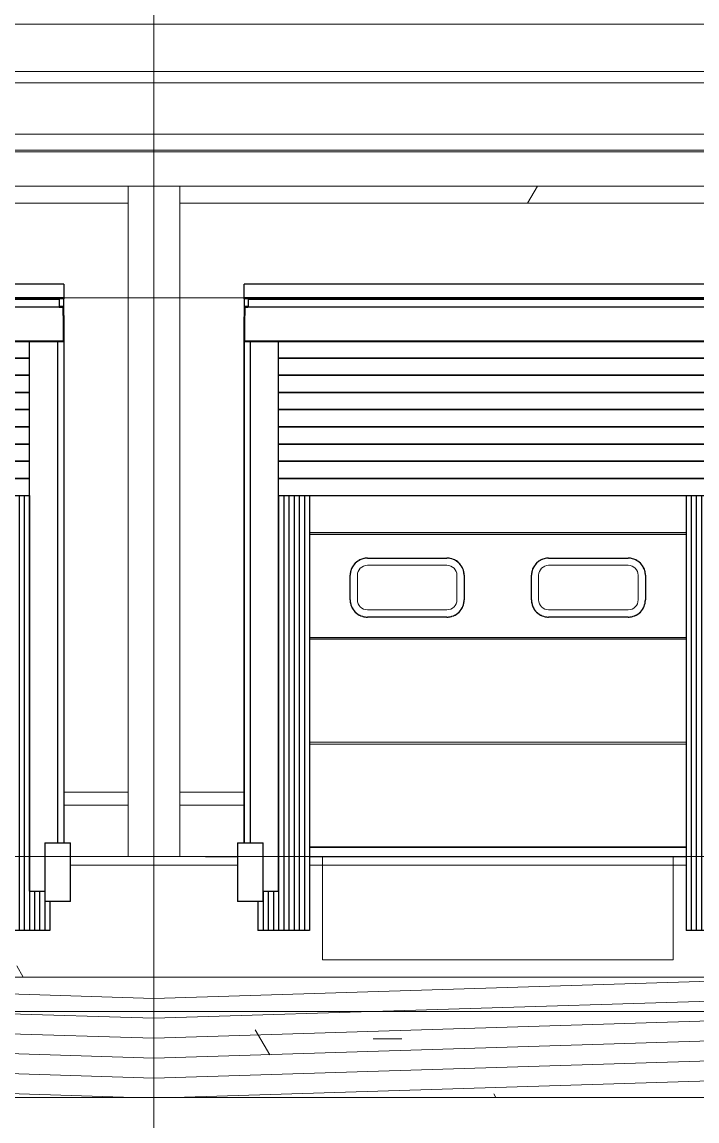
# Model space of a CAD drawing. Extents: x 692141 to 693595, y 1492301 to 1494225.
# Drawn here: x 692411.49 to 692415.42, y 1492374.68 to 1492381.07 of the extents above; entities that cross this region are included whole.
import ezdxf

# ---------------------------------------------------------------- set-up
doc = ezdxf.new("R2010")
doc.units = 0
doc.header["$MEASUREMENT"] = 0
for name, pattern in [('Centre', [7937.5, 1587.5, -1190.625, 3968.75, -1190.625]), ('Grid Line', [5556.25, 3175, -793.75, 793.75, -793.75]), ('Čárka', [3175, 1587.5, -1587.5])]:
    doc.linetypes.add(name, pattern=pattern)
for name, color, linetype, lineweight in [('A-COLS', 52, 'Continuous', 5), ('A-DETL-GENF', 92, 'Continuous', 5), ('A-FLOR', 192, 'Continuous', 5), ('A-FLOR-LEVL', 8, 'Grid Line', 5), ('A-GENM', 13, 'Continuous', 5), ('A-WALL-PATT', 111, 'Continuous', 5), ('S-BEAM', 12, 'Continuous', 5), ('S-GRID', 1, 'Continuous', 5)]:
    doc.layers.add(name, color=color, linetype=linetype, lineweight=lineweight)
doc.layers.add('A-DOOR', color=2, linetype='Continuous')
pattern_1 = [(0, (212730.054, 1200), (4064, 1016), [167.64, -2880.36, 167.64, -2880.36, -16256]), (0, (212730.054, 1200), (4064, 1016), [-6096, 167.64, -5928.36, 167.64, -2880.36, -7112]), (0, (212730.054, 1200), (4064, 1016), [-15240, 167.64, -1864.36, 167.64, -4912.36]), (120, (214254.054, 1708), (-2911.881810244989, 3011.527240979959), [167.64, -2880.36, 167.64, -2880.36, -16256]), (120, (214254.054, 1708), (-2911.881810244989, 3011.527240979959), [-6095.999999999999, 167.64, -5928.359999999999, 167.64, -2880.36, -7111.999999999999]), (120, (214254.054, 1708), (-2911.881810244989, 3011.527240979959), [-15240, 167.64, -1864.36, 167.64, -4912.359999999999]), (240, (214762.054, 3740), (-1152.118189755009, -4027.527240979959), [167.64, -2880.36, 167.64, -2880.36, -16256]), (240, (214762.054, 3740), (-1152.118189755009, -4027.527240979959), [-6096, 167.64, -5928.36, 167.64, -2880.36, -7112]), (240, (214762.054, 3740), (-1152.118189755009, -4027.527240979959), [-15240, 167.64, -1864.36, 167.64, -4912.36])]

# ---------------------------------------------------------------- blocks, each defined once
blk = doc.blocks.new('HAVI-DC_R19_AR_120_STRUCTURE_rvt-2-500_ELEVATION 4')
at = {"layer": 'S-BEAM'}
h = blk.add_hatch(dxfattribs=at)
h.set_pattern_fill('FP_109', color=256, style=0, pattern_type=2)
h.set_pattern_definition(pattern_1)
h.paths.add_polyline_path([(154349.6363114674, 5200.000000000931), (154349.6363114674, 5300.068639883461), (146649.6363114721, 5300.068639883461), (146649.6363114721, 5200.000000000931), (153999.8996158637, 5200.000000000931)], flags=0)
h = blk.add_hatch(dxfattribs=at)
h.set_pattern_fill('FP_109', color=256, style=0, pattern_type=2)
h.set_pattern_definition(pattern_1)
h.paths.add_polyline_path([(154649.6363114674, 5200.000000000931), (162349.6363114674, 5200.000000000931), (162349.6363114674, 5300.068639883461), (154649.6363114674, 5300.068639883461)], flags=0)
h = blk.add_hatch(dxfattribs=at)
h.set_pattern_fill('FP_109', color=256, style=0, pattern_type=2)
h.set_pattern_definition(pattern_1)
h.paths.add_polyline_path([(147103.7863138038, 0), (154499.6363114689, 0), (154499.6363114689, 500.0000000013763), (146499.7863138071, 500.0000000013763), (146499.7863138071, 0), (146695.786313806, 0)], flags=0)
h.paths.add_polyline_path([(147720.1761030937, 700.0000000014002), (154499.6363114689, 700.0000000014002), (154499.6363114689, 1400.00000000138), (154014.7863138006, 1400.00000000138), (154014.7863138006, 1139.999999997003), (153894.7863138005, 1139.999999997003), (153894.7863138005, 969.9999999969727), (153594.7863138006, 969.9999999969727), (153594.7863138006, 1400.00000000138), (153519.7546187882, 1400.00000000138), (153519.7546187882, 799.9999999999914), (151479.7546187882, 799.9999999999914), (151479.7546187882, 1400.00000000138), (151404.7863138005, 1400.00000000138), (151404.7863138005, 969.9999999969727), (151104.7863138006, 969.9999999969727), (151104.7863138006, 1139.999999997003), (150984.7863138006, 1139.999999997003), (150984.7863138006, 1400.00000000138), (150014.7863138006, 1400.00000000138), (150014.7863138006, 1139.999999997003), (149894.7863138006, 1139.999999997003), (149894.7863138006, 969.9999999969727), (149594.7863138006, 969.9999999969727), (149594.7863138006, 1400.00000000138), (149519.7863138072, 1400.00000000138), (149519.7863138072, 799.9999999999914), (147479.7863138072, 799.9999999999914), (147479.7863138072, 1400.00000000138), (147404.7863138006, 1400.00000000138), (147404.7863138006, 969.9999999969727), (147104.7863138006, 969.9999999969727), (147104.7863138006, 1139.999999997003), (146984.7863138006, 1139.999999997003), (146984.7863138006, 1400.00000000138), (146499.7863138071, 1400.00000000138), (146499.7863138071, 700.0000000014002), (147381.7863138084, 700.0000000014002)], flags=0)
h = blk.add_hatch(dxfattribs=at)
h.set_pattern_fill('FP_109', color=256, style=0, pattern_type=2)
h.set_pattern_definition(pattern_1)
h.paths.add_polyline_path([(155103.6363114656, 0), (162499.6363114754, 0), (162499.6363114754, 500.0000000013763), (154499.6363114689, 500.0000000013763), (154499.6363114689, 0), (154695.6363114678, 0)], flags=0)
h.paths.add_polyline_path([(155046.5202013253, 700.0000000014002), (162499.6363114754, 700.0000000014002), (162499.6363114754, 1400.00000000138), (162014.6363114675, 1400.00000000138), (162014.6363114675, 1139.999999997003), (161894.6363114675, 1139.999999997003), (161894.6363114675, 969.9999999969727), (161594.6363114675, 969.9999999969727), (161594.6363114675, 1400.00000000138), (161519.7546187947, 1400.00000000138), (161519.7546187947, 799.9999999999914), (159479.7546187947, 799.9999999999914), (159479.7546187947, 1400.00000000138), (159404.6363114675, 1400.00000000138), (159404.6363114675, 969.9999999969727), (159104.6363114675, 969.9999999969727), (159104.6363114675, 1139.999999997003), (158984.6363114675, 1139.999999997003), (158984.6363114675, 1400.00000000138), (158014.7863138004, 1400.00000000138), (158014.7863138004, 1139.999999997003), (157894.7863138005, 1139.999999997003), (157894.7863138005, 969.9999999969727), (157594.7863138004, 969.9999999969727), (157594.7863138004, 1400.00000000138), (157519.636311469, 1400.00000000138), (157519.636311469, 799.9999999999914), (155479.636311469, 799.9999999999914), (155479.636311469, 1400.00000000138), (155404.7863138004, 1400.00000000138), (155404.7863138004, 969.9999999969727), (155104.7863138005, 969.9999999969727), (155104.7863138005, 1139.999999997003), (154984.7863138004, 1139.999999997003), (154984.7863138004, 1400.00000000138), (154499.6363114689, 1400.00000000138), (154499.6363114689, 700.0000000014002), (155024.7863138005, 700.0000000014002)], flags=0)
at = {"layer": 'S-BEAM', "color": 7}
for p, q in [((146649.6363114722, 5200.000000000933), (154349.6363114674, 5200.000000000933)), ((154649.6363114674, 5200.000000000933), (162349.6363114674, 5200.000000000933)), ((154014.7863138006, 1400.000000001379), (154499.6363114689, 1400.000000001379)), ((154499.6363114689, 1400.000000001379), (154984.7863138005, 1400.000000001379)), ((155404.7863138005, 1400.000000001379), (155479.636311469, 1400.000000001379)), ((155479.636311469, 800.0000000000101), (155479.636311469, 1400.000000001379)), ((157519.636311469, 1400.000000001379), (157594.7863138005, 1400.000000001379)), ((157519.636311469, 1400.000000001379), (157519.636311469, 800.0000000000101)), ((157519.636311469, 800.0000000000101), (155479.636311469, 800.0000000000101))]:
    blk.add_line(p, q, dxfattribs=at)
blk = doc.blocks.new('M_Rectangular Column - 300 x 300mm-1115310-500_ELEVATION 4')
at = {"layer": 'A-COLS'}
for p, q in [((162349.6363114674, 5300.068616973535), (162349.6363114674, 1400.000000001371)), ((162649.6363114674, 1400.000000001371), (162649.6363114674, 5300.068616973536)), ((162649.6363114674, 1400.000000001371), (162349.6363114674, 1400.000000001371))]:
    blk.add_line(p, q, dxfattribs=at)
blk = doc.blocks.new('Column Center Mark - Column Center Mark-439589-500_ELEVATION 4')
at = {"layer": 'A-DETL-GENF', "lineweight": 9}
for p, q in [((43649.75461878071, 74.99999999996534), (43649.75461878071, -75.00000000003465)), ((43574.75461878071, -3.465174813754857e-11), (43724.75461878071, -3.465174813754857e-11))]:
    blk.add_line(p, q, dxfattribs=at)
blk = doc.blocks.new('Doors_Industrial_Loading-Systems_Sectional-Overhead-Door_High-Lift_40mm - 2500 x 3000 mm-255109-500_ELEVATION 4')
at = {"layer": 'A-DOOR', "color": 7}
for p, q in [((53594.75461878086, 3273.999999996978), (51404.75461878087, 3273.999999996978)), ((51741.08795211413, 3136.49999999713), (52204.08795211413, 3136.49999999713)), ((51741.08795211413, 3136.49999999713), (52204.08795211413, 3136.49999999713)), ((52795.42128544746, 3136.499999997063), (53258.42128544746, 3136.499999997063)), ((52795.42128544746, 3136.499999997063), (53258.42128544746, 3136.499999997063)), ((51641.08795211412, 2893.499999997032), (51641.08795211412, 3036.49999999713)), ((51641.08795211412, 2893.499999997032), (51641.08795211412, 3036.49999999713)), ((52304.08795211412, 3036.49999999713), (52304.08795211412, 2893.499999997034)), ((52304.08795211412, 3036.49999999713), (52304.08795211412, 2893.499999997034)), ((52695.42128544745, 2893.499999996908), (52695.42128544745, 3036.499999997063)), ((52695.42128544745, 2893.499999996908), (52695.42128544745, 3036.499999997063)), ((53358.42128544745, 3036.499999997064), (53358.42128544745, 2893.499999996909)), ((53358.42128544745, 3036.499999997064), (53358.42128544745, 2893.499999996909)), ((52204.08795211413, 2793.499999997033), (51741.08795211413, 2793.499999997033)), ((52204.08795211413, 2793.499999997034), (51741.08795211413, 2793.499999997034)), ((53258.42128544746, 2793.499999996908), (52795.42128544746, 2793.499999996908)), ((53258.42128544746, 2793.499999996909), (52795.42128544746, 2793.499999996909)), ((51404.75461878085, 2675.02522143521), (53594.75461878085, 2675.02522143521)), ((51404.75461878085, 2675.02522143521), (53594.75461878085, 2675.02522143521)), ((53594.75461878085, 1455.025221435202), (51404.75461878085, 1455.025221435202)), ((51404.75461878085, 1455.025221435202), (53594.75461878085, 1455.025221435202)), ((51404.75461878085, 1399.99999999697), (53594.75461878085, 1399.99999999697))]:
    blk.add_line(p, q, dxfattribs=at)
at = {"layer": 'A-DOOR', "color": 1, "linetype": 'Čárka'}
blk.add_line((50799.75461878089, 1399.999999996979), (50984.75461878087, 1399.999999996979), dxfattribs=at)
at = {"layer": 'A-DOOR', "color": 7}
for centre, radius, start, end in [((51741.08795211413, 3036.49999999713), 100.0000000000073, 90, 180), ((51741.08795211413, 3036.49999999713), 100.0000000000039, 90, 105.0000000000023), ((52204.08795211413, 3036.49999999713), 99.99999999999272, 75.00000000000009, 90), ((52204.08795211413, 3036.49999999713), 100, 359.9999999999995, 90.00000000000014), ((52795.42128544746, 3036.499999997063), 100.0000000000073, 90, 180), ((52795.42128544746, 3036.499999997063), 99.99999999999685, 90, 105.0000000000033), ((53258.42128544746, 3036.499999997063), 100, 75.00000000000026, 90.00000000000014), ((53258.42128544746, 3036.499999997063), 100, 2.544443745170813e-13, 90.00000000000026), ((51741.08795211413, 3036.49999999713), 99.99999999999983, 149.9999999999999, 158.0128132546783), ((51741.08795211413, 3036.49999999713), 100.0000000000038, 129.5802092619308, 140.419790738174), ((51741.08795211413, 3036.49999999713), 99.99999999999403, 111.987186745122, 120.0000000000014), ((52204.08795211413, 3036.49999999713), 99.9999999999929, 60.00000000000188, 68.01281325518684), ((52204.08795211413, 3036.49999999713), 99.99999999999288, 39.58020926189104, 50.41979073807785), ((52204.08795211413, 3036.49999999713), 99.9999999999904, 21.98718674540017, 29.99999999999961), ((52795.42128544746, 3036.499999997063), 100.0000000000081, 150.0000000000001, 158.0128132546389), ((52795.42128544746, 3036.499999997063), 100.000000000001, 129.5802092621385, 140.4197907379084), ((52795.42128544746, 3036.499999997063), 99.99999999999767, 111.9871867455804, 120.0000000000041), ((53258.42128544746, 3036.499999997063), 99.99999999999554, 60.00000000000276, 68.01281325471513), ((53258.42128544746, 3036.499999997063), 99.99999999998983, 39.58020926196789, 50.41979073790356), ((53258.42128544746, 3036.499999997063), 99.9999999999904, 21.98718674559879, 29.99999999999978), ((51741.08795211413, 3036.49999999713), 99.99999999999997, 164.9999999999994, 179.9999999999997), ((52204.08795211413, 3036.49999999713), 99.99999999998793, 0, 14.99999999999994), ((52795.42128544746, 3036.499999997063), 99.99999999999997, 164.9999999999992, 179.9999999999997), ((53258.42128544746, 3036.499999997063), 99.99999999999496, 2.60551039505497e-13, 15.00000000000034), ((51741.08795211413, 2893.499999997033), 100.0000000000039, 180.0000000000004, 195.0000000000005), ((51741.08795211413, 2893.499999997033), 100.0000000000074, 180.0000000000002, 270.0000000000002), ((52204.08795211413, 2893.499999997033), 100, 269.9999999999999, 2.544443745170813e-13), ((52204.08795211413, 2893.499999997033), 99.99999999999272, 344.9999999999991, 0), ((52795.42128544746, 2893.499999996908), 100.0000000000058, 180.0000000000001, 195.0000000000003), ((52795.42128544746, 2893.499999996908), 100.0000000000074, 180.0000000000002, 270.0000000000002), ((53258.42128544746, 2893.499999996908), 100.0000000000001, 270, 3.943887805014761e-13), ((53258.42128544746, 2893.499999996908), 99.99999999999272, 345.0000000000004, 0), ((51741.08795211413, 2893.499999997033), 100.0000000000003, 201.9871867460193, 210.0000000000001), ((51741.08795211413, 2893.499999997033), 100.0000000000061, 219.5802092624, 230.4197907375653), ((52204.08795211413, 2893.499999997033), 100.000000000001, 309.5802092624714, 320.4197907376303), ((52204.08795211413, 2893.499999997033), 99.99999999999405, 329.9999999999996, 338.0128132540318), ((52795.42128544746, 2893.499999996908), 100.0000000000103, 201.9871867457571, 210.0000000000001), ((52795.42128544746, 2893.499999996908), 100.0000000000035, 219.5802092620291, 230.4197907378617), ((53258.42128544746, 2893.499999996908), 99.99999999999946, 309.5802092620937, 320.4197907380901), ((53258.42128544746, 2893.499999996908), 99.9999999999933, 329.9999999999998, 338.0128132544009), ((51741.08795211413, 2893.499999997033), 100.000000000001, 239.9999999999999, 248.01281325375), ((51741.08795211413, 2893.499999997033), 100.0000000000073, 254.9999999999982, 270.0000000000001), ((52204.08795211413, 2893.499999997033), 100.000000000002, 269.9999999999996, 284.9999999999982), ((52204.08795211413, 2893.499999997033), 100.000000000003, 291.9871867459398, 299.9999999999955), ((52795.42128544746, 2893.499999996908), 100.0000000000054, 239.9999999999976, 248.0128132548799), ((52795.42128544746, 2893.499999996908), 100.0000000000073, 254.999999999998, 269.9999999999998), ((53258.42128544746, 2893.499999996908), 100.000000000002, 269.9999999999996, 284.9999999999982), ((53258.42128544746, 2893.499999996908), 100.000000000003, 291.987186745049, 299.9999999999954)]:
    blk.add_arc(centre, radius, start, end, dxfattribs=at)
at = {"layer": 'A-GENM', "color": 7}
for p, q in [((51404.75461878088, 3285.02522143521), (53594.75461878086, 3285.02522143521)), ((51404.75461878088, 3285.02522143521), (53594.75461878086, 3285.02522143521)), ((51741.08795211413, 3136.499999996981), (52204.08795211413, 3136.499999996981)), ((52795.42128544745, 3136.499999996981), (53258.42128544745, 3136.499999996981)), ((52204.08795211413, 3094.499999996981), (51741.08795211413, 3094.499999996981)), ((52204.08795211413, 3094.499999996981), (51741.08795211413, 3094.499999996981)), ((53258.42128544745, 3094.499999996981), (52795.42128544745, 3094.499999996981)), ((53258.42128544745, 3094.499999996981), (52795.42128544745, 3094.499999996981)), ((51641.08795211412, 2893.499999996981), (51641.08795211412, 3036.499999996981)), ((51683.08795211412, 3036.499999996981), (51683.08795211412, 2893.499999996981)), ((51683.08795211412, 3036.499999996981), (51683.08795211412, 2893.499999996981)), ((52262.08795211412, 2893.499999996981), (52262.08795211412, 3036.499999996981)), ((52262.08795211412, 2893.499999996981), (52262.08795211412, 3036.499999996982)), ((52304.08795211412, 3036.499999996982), (52304.08795211412, 2893.499999996981)), ((52695.42128544745, 2893.499999996981), (52695.42128544745, 3036.499999996981)), ((52737.42128544745, 3036.499999996981), (52737.42128544745, 2893.499999996981)), ((52737.42128544745, 3036.499999996981), (52737.42128544745, 2893.499999996981)), ((53316.42128544745, 2893.499999996981), (53316.42128544745, 3036.499999996981)), ((53316.42128544745, 2893.499999996981), (53316.42128544745, 3036.499999996982)), ((53358.42128544745, 3036.499999996982), (53358.42128544745, 2893.499999996981)), ((51741.08795211413, 2835.499999996982), (52204.08795211413, 2835.499999996982)), ((51741.08795211413, 2835.499999996982), (52204.08795211413, 2835.499999996982)), ((52795.42128544745, 2835.499999996982), (53258.42128544745, 2835.499999996982)), ((52795.42128544745, 2835.499999996982), (53258.42128544745, 2835.499999996982)), ((52204.08795211413, 2793.499999996981), (51741.08795211413, 2793.499999996981)), ((53258.42128544745, 2793.499999996981), (52795.42128544745, 2793.499999996981)), ((53594.75461878085, 2663.99999999698), (51404.75461878085, 2663.99999999698)), ((51404.75461878085, 2065.025221435211), (53594.75461878085, 2065.025221435211)), ((51404.75461878085, 2065.025221435211), (53594.75461878083, 2065.025221435211)), ((53594.75461878085, 2053.999999996979), (51404.75461878085, 2053.999999996979)), ((51404.75461878085, 1455.025221435211), (53594.75461878085, 1455.025221435211)), ((51404.75461878085, 1455.025221435211), (53594.75461878083, 1455.025221435211))]:
    blk.add_line(p, q, dxfattribs=at)
for centre, radius, start, end in [((51741.08795211413, 3036.499999996981), 99.9999999999988, 90.00000000000236, 180.0000000000024), ((52204.08795211413, 3036.499999996981), 100, 5.216109677600168e-13, 90.00000000000026), ((52795.42128544745, 3036.499999996981), 100.0000000000005, 90.00000000000026, 180.0000000000002), ((53258.42128544745, 3036.499999996981), 100.0000000000073, 4.766856328843446e-13, 90.00000000000021), ((51741.08795211413, 3036.499999996981), 58.00000000000728, 90, 180), ((51741.08795211413, 3036.499999996981), 58.00000000000728, 90, 180), ((52204.08795211413, 3036.499999996981), 57.99999999999272, 0, 90), ((52204.08795211413, 3036.499999996981), 57.99999999999272, 8.984518603637631e-13, 90), ((52795.42128544745, 3036.499999996981), 58, 90, 180), ((52795.42128544745, 3036.499999996981), 58, 90, 180), ((53258.42128544745, 3036.499999996981), 58.00000000000728, 0, 90), ((53258.42128544745, 3036.499999996981), 58.00000000000728, 8.984518603637631e-13, 90), ((51741.08795211413, 2893.499999996981), 100.0000000000073, 180.0000000000002, 269.9999999999998), ((51741.08795211413, 2893.499999996981), 58.00000000000728, 180.0000000000002, 269.9999999999998), ((51741.08795211413, 2893.499999996981), 58.00000000000728, 180, 269.9999999999996), ((52204.08795211413, 2893.499999996981), 57.99999999999272, 269.9999999999996, 0), ((52204.08795211413, 2893.499999996981), 57.99999999999272, 269.9999999999996, 0), ((52204.08795211413, 2893.499999996981), 99.99999999999272, 269.9999999999996, 0), ((52795.42128544745, 2893.499999996981), 100.0000000000005, 180.0000000000002, 269.9999999999999), ((52795.42128544745, 2893.499999996981), 58.00000000000009, 180.0000000000002, 269.9999999999999), ((52795.42128544745, 2893.499999996981), 58, 180, 269.9999999999996), ((53258.42128544745, 2893.499999996981), 58.00000000000728, 269.9999999999996, 0), ((53258.42128544745, 2893.499999996981), 58.00000000000728, 269.9999999999996, 0), ((53258.42128544745, 2893.499999996981), 100.0000000000073, 269.9999999999996, 0)]:
    blk.add_arc(centre, radius, start, end, dxfattribs=at)
blk = doc.blocks.new('Door_ASSA-ABLOY DS6070B Inflatable shelter - Insulated wall-V73-500_ELEVATION 4')
at = {"layer": 'A-DOOR', "color": 47}
for p, q in [((123024.6363114675, 4652.807871864885), (123024.6363114675, 4729.999999996988)), ((125974.6363114675, 4729.999999996979), (123024.6363114675, 4729.999999996988)), ((125974.6363114675, 4729.999999996979), (125974.6363114675, 4652.807871864876)), ((123023.6363114675, 4649.999999996991), (123023.6363114675, 4598.999999996989)), ((123024.6363114675, 4647.691042939573), (123024.6363114675, 4652.807871864885)), ((123024.6363114675, 4652.807871864885), (125974.6363114675, 4652.807871864876)), ((123024.6363114675, 4644.684469772975), (123024.6363114675, 4647.691042939573)), ((125974.6363114675, 4647.691042939563), (123024.6363114675, 4647.691042939573)), ((125974.6363114675, 4644.684469772965), (123024.6363114675, 4644.684469772974)), ((123049.6363114675, 4598.999999996989), (123049.6363114675, 4647.69104293955)), ((125947.6363114675, 4641.364026622491), (123049.6363114675, 4641.364026622491)), ((125947.6363114675, 4647.691042939549), (125947.6363114675, 4598.999999997001)), ((125974.6363114675, 4652.807871864876), (125974.6363114675, 4647.691042939563)), ((125974.6363114675, 4647.691042939563), (125974.6363114675, 4644.684469772965)), ((125975.6363114675, 4598.999999997001), (125975.6363114675, 4649.999999996992)), ((123049.6363114675, 4598.99999999699), (123023.6363114675, 4598.99999999699)), ((123023.6363114675, 4598.999999996989), (123023.6363114675, 4538.99999999699)), ((123023.6363114675, 4538.99999999699), (123027.6363114675, 4538.99999999699)), ((123024.6363114675, 4547.999999996992), (123024.6363114675, 1479.999999996993)), ((123024.6363114675, 1479.999999996995), (123024.6363114675, 4538.999999997)), ((123027.6363114675, 4598.99999999703), (123027.6363114675, 4547.999999997031)), ((123027.6363114675, 4547.999999997032), (123027.6363114675, 4598.999999997029)), ((123027.6363114675, 4538.99999999699), (123027.6363114675, 4595.99999999699)), ((123027.6363114675, 4595.99999999699), (123049.6363114675, 4595.99999999699)), ((123027.6363114675, 4397.999999996989), (123027.6363114675, 4595.99999999699)), ((125971.6363114675, 4595.999999996991), (123027.6363114675, 4595.999999996991)), ((123049.6363114675, 4595.99999999699), (123049.6363114675, 4598.999999996989)), ((125975.6363114675, 4598.999999997001), (125947.6363114675, 4598.999999997001)), ((125947.6363114675, 4598.999999997001), (125947.6363114675, 4595.999999997001)), ((125947.6363114675, 4595.999999997001), (125971.6363114675, 4595.999999997001)), ((125971.6363114675, 4598.99999999703), (125971.6363114675, 4547.999999997031)), ((125971.6363114675, 4547.999999997032), (125971.6363114675, 4598.999999997029)), ((125971.6363114675, 4595.999999997001), (125971.6363114675, 4538.999999996992)), ((125971.6363114675, 4595.99999999699), (125971.6363114675, 4397.999999996989)), ((125971.6363114675, 4538.999999996991), (125975.6363114675, 4538.999999996991)), ((125974.6363114675, 4547.999999996992), (125974.6363114675, 1479.999999996993)), ((125974.6363114675, 4538.999999997), (125974.6363114675, 1479.999999996996)), ((125975.6363114675, 4538.999999996991), (125975.6363114675, 4598.999999997001)), ((123027.6363114675, 4394.999999996989), (123027.6363114675, 4397.999999996989)), ((125971.6363114675, 4397.999999996989), (123027.6363114675, 4397.999999996989)), ((125971.6363114675, 4397.999999996989), (123027.6363114675, 4397.999999996989)), ((125971.6363114675, 4394.99999999699), (123027.6363114675, 4394.99999999699)), ((123061.642967541, 1479.999999996993), (123061.642967541, 4394.999999996971)), ((125937.6296553938, 4394.999999996971), (125937.6296553938, 1479.999999996993)), ((125971.6363114675, 4397.999999996989), (125971.6363114675, 4394.999999996989)), ((122984.6363114675, 1479.999999996995), (123134.6363114675, 1479.999999996994)), ((122984.6363114675, 1479.999999996995), (122984.6363114675, 1139.999999996994)), ((123134.6363114675, 1139.999999996994), (123134.6363114675, 1479.999999996995)), ((125864.6363114675, 1479.999999997002), (126014.6363114675, 1479.999999997002)), ((125864.6363114675, 1479.999999997002), (125864.6363114675, 1139.999999997)), ((126014.6363114675, 1139.999999997), (126014.6363114675, 1479.999999997002)), ((123134.6363114675, 1139.999999996994), (122984.6363114675, 1139.999999996994)), ((126014.6363114675, 1139.999999997), (125864.6363114675, 1139.999999996999))]:
    blk.add_line(p, q, dxfattribs=at)
at = {"layer": 'A-DOOR', "color": 117}
for p, q in [((123027.6363114675, 4547.999999996993), (123027.6363114675, 4598.999999997008)), ((123027.6363114675, 4582.68366976728), (123027.6363114675, 4598.999999997009)), ((123027.6363114675, 4556.584353991191), (123027.6363114675, 4582.68366976728)), ((125971.6363114675, 4598.999999997011), (125971.6363114675, 4547.999999996998)), ((125971.6363114675, 4598.999999996999), (125971.6363114675, 4582.68366976727)), ((125971.6363114675, 4582.68366976727), (125971.6363114675, 4556.584353991181)), ((123224.6363114675, 1199.999999996987), (123224.6363114675, 4394.999999997)), ((125774.6363114675, 1199.999999996988), (125774.6363114675, 4394.99999999696)), ((123134.6363114675, 1199.999999996987), (123224.6363114675, 1199.999999996987)), ((125774.6363114675, 1199.999999996988), (125864.6363114675, 1199.999999996988))]:
    blk.add_line(p, q, dxfattribs=at)
at = {"layer": 'A-DOOR', "color": 130}
for p, q in [((125774.6363114674, 4299.99999999708), (123224.6363114674, 4299.99999999708)), ((123224.6363114674, 4299.999999997044), (125774.6363114674, 4299.999999997044)), ((125774.6363114674, 4199.999999997067), (123224.6363114674, 4199.999999997067)), ((123224.6363114674, 4199.999999997067), (125774.6363114674, 4199.999999997067)), ((125774.6363114674, 4099.999999997055), (123224.6363114674, 4099.999999997055)), ((123224.6363114674, 4099.999999997055), (125774.6363114674, 4099.999999997055)), ((125774.6363114674, 3999.999999997044), (123224.6363114674, 3999.999999997044)), ((123224.6363114674, 3999.999999997044), (125774.6363114674, 3999.999999997044)), ((125774.6363114674, 3899.999999997066), (123224.6363114674, 3899.999999997066)), ((123224.6363114674, 3899.999999997066), (125774.6363114674, 3899.999999997066)), ((125774.6363114674, 3799.999999997089), (123224.6363114674, 3799.999999997089)), ((123224.6363114674, 3799.999999997054), (125774.6363114674, 3799.999999997054)), ((125774.6363114674, 3699.999999997077), (123224.6363114674, 3699.999999997077)), ((123224.6363114674, 3699.999999997077), (125774.6363114674, 3699.999999997077)), ((125774.6363114674, 3599.999999997065), (123224.6363114674, 3599.999999997065)), ((123224.6363114674, 3599.999999997065), (125774.6363114674, 3599.999999997065)), ((123224.6363114675, 3500.073277789998), (123224.6363114675, 969.9999999969889)), ((123224.6363114675, 3500.073277789998), (123224.6363114675, 969.9999999969889)), ((123224.6363114674, 3499.999999997088), (125774.6363114674, 3499.999999997088)), ((123254.6363114675, 3500.091597238241), (123254.6363114675, 1400.000000001407)), ((123254.6363114675, 3500.091597238241), (123254.6363114675, 969.9999999969889)), ((123284.6363114675, 3500.109916686441), (123284.6363114675, 969.9999999969879)), ((123284.6363114675, 3500.109916686441), (123284.6363114675, 969.9999999969889)), ((123314.6363114675, 3500.128236134684), (123314.6363114675, 1400.000000001406)), ((123314.6363114675, 3500.128236134684), (123314.6363114675, 969.9999999969879)), ((123344.6363114675, 3500.146555582926), (123344.6363114675, 969.9999999969879)), ((123344.6363114675, 3500.146555582926), (123344.6363114675, 969.9999999969879)), ((123374.6363114675, 3500.16487503117), (123374.6363114675, 1400.000000001406)), ((123374.6363114675, 3500.16487503117), (123374.6363114675, 969.9999999969879)), ((123404.6363114675, 3500.18319447937), (123404.6363114675, 969.9999999969879)), ((125594.6363114675, 3499.99999999706), (125594.6363114675, 969.9999999969803)), ((125624.6363114675, 3499.99999999706), (125624.6363114675, 969.9999999969803)), ((125624.6363114675, 3499.99999999706), (125624.6363114675, 1400.000000001399)), ((125654.6363114675, 3499.99999999706), (125654.6363114675, 969.9999999969803)), ((125654.6363114675, 3499.99999999706), (125654.6363114675, 969.9999999969803)), ((125684.6363114675, 3499.99999999706), (125684.6363114675, 969.9999999969803)), ((125684.6363114675, 3499.99999999706), (125684.6363114675, 1400.000000001399)), ((125714.6363114675, 3499.99999999706), (125714.6363114675, 969.9999999969803)), ((125714.6363114675, 3499.99999999706), (125714.6363114675, 969.9999999969803)), ((125744.6363114675, 3499.99999999706), (125744.6363114675, 969.9999999969803)), ((125744.6363114675, 3499.99999999706), (125744.6363114675, 1400.000000001399)), ((125774.6363114675, 3499.99999999706), (125774.6363114675, 969.9999999969803)), ((125774.6363114675, 3499.99999999706), (125774.6363114675, 969.9999999969803)), ((123134.6363114675, 1199.999999996993), (123134.6363114675, 969.9999999969889)), ((123164.6363114675, 1199.999999996993), (123164.6363114675, 969.9999999969889)), ((123164.6363114675, 1199.999999996993), (123164.6363114675, 969.9999999969889)), ((123194.6363114675, 1199.999999996993), (123194.6363114675, 969.9999999969889)), ((125804.6363114675, 1199.999999996984), (125804.6363114675, 969.9999999969803)), ((125834.6363114675, 1199.999999996984), (125834.6363114675, 969.9999999969803)), ((125834.6363114675, 1199.999999996984), (125834.6363114675, 969.9999999969803)), ((125864.6363114675, 1199.999999996984), (125864.6363114675, 969.9999999969803)), ((123104.6363114675, 1139.999999997006), (123104.6363114675, 969.9999999969889)), ((125894.6363114675, 1139.999999996997), (125894.6363114675, 969.9999999969803)), ((123134.6363114675, 969.9999999969885), (123104.6363114675, 969.9999999969887)), ((123164.6363114675, 969.9999999969885), (123134.6363114675, 969.9999999969885)), ((123194.6363114675, 969.9999999969885), (123164.6363114675, 969.9999999969887)), ((123224.6363114675, 969.9999999969885), (123194.6363114675, 969.9999999969885)), ((123254.6363114675, 969.9999999969885), (123224.6363114675, 969.9999999969887)), ((123284.6363114675, 969.9999999969885), (123254.6363114675, 969.9999999969885)), ((123314.6363114675, 969.999999996988), (123284.6363114675, 969.9999999969881)), ((123344.6363114675, 969.999999996988), (123314.6363114675, 969.999999996988)), ((123374.6363114675, 969.999999996988), (123344.6363114675, 969.9999999969881)), ((123404.6363114675, 969.999999996988), (123374.6363114675, 969.999999996988)), ((125624.6363114675, 969.9999999969807), (125594.6363114675, 969.9999999969807)), ((125654.6363114675, 969.9999999969806), (125624.6363114675, 969.9999999969807)), ((125684.6363114675, 969.9999999969807), (125654.6363114675, 969.9999999969807)), ((125714.6363114675, 969.9999999969806), (125684.6363114675, 969.9999999969807)), ((125744.6363114675, 969.9999999969801), (125714.6363114675, 969.9999999969801)), ((125774.6363114675, 969.99999999698), (125744.6363114675, 969.9999999969801)), ((125804.6363114675, 969.9999999969801), (125774.6363114675, 969.9999999969801)), ((125834.6363114675, 969.99999999698), (125804.6363114675, 969.9999999969801)), ((125864.6363114675, 969.9999999969801), (125834.6363114675, 969.9999999969801)), ((125894.6363114675, 969.99999999698), (125864.6363114675, 969.9999999969801))]:
    blk.add_line(p, q, dxfattribs=at)
blk = doc.blocks.new('Door_ASSA-ABLOY DS6070B Inflatable shelter - Insulated wall-V99-500_ELEVATION 4')
at = {"layer": 'A-DOOR', "color": 47}
for p, q in [((155024.7863138005, 4652.807871864885), (155024.7863138005, 4729.999999996988)), ((157974.7863138005, 4729.999999996979), (155024.7863138005, 4729.999999996988)), ((157974.7863138005, 4729.999999996979), (157974.7863138005, 4652.807871864876)), ((155023.7863138005, 4649.999999996991), (155023.7863138005, 4598.999999996989)), ((155024.7863138005, 4647.691042939573), (155024.7863138005, 4652.807871864885)), ((155024.7863138005, 4652.807871864885), (157974.7863138005, 4652.807871864876)), ((155024.7863138005, 4644.684469772975), (155024.7863138005, 4647.691042939573)), ((157974.7863138005, 4647.691042939563), (155024.7863138005, 4647.691042939573)), ((157974.7863138005, 4644.684469772965), (155024.7863138005, 4644.684469772974)), ((155049.7863138005, 4598.999999996989), (155049.7863138005, 4647.69104293955)), ((157947.7863138005, 4641.364026622491), (155049.7863138005, 4641.364026622491)), ((157947.7863138005, 4647.691042939549), (157947.7863138005, 4598.999999997001)), ((157974.7863138005, 4652.807871864876), (157974.7863138005, 4647.691042939563)), ((157974.7863138005, 4647.691042939563), (157974.7863138005, 4644.684469772965)), ((157975.7863138004, 4598.999999997001), (157975.7863138004, 4649.999999996992)), ((155049.7863138005, 4598.99999999699), (155023.7863138005, 4598.99999999699)), ((155023.7863138005, 4598.999999996989), (155023.7863138005, 4538.99999999699)), ((155023.7863138005, 4538.99999999699), (155027.7863138005, 4538.99999999699)), ((155024.7863138005, 4547.999999996992), (155024.7863138005, 1479.999999996993)), ((155024.7863138005, 1479.999999996995), (155024.7863138005, 4538.999999997)), ((155027.7863138005, 4598.99999999703), (155027.7863138005, 4547.999999997031)), ((155027.7863138005, 4547.999999997032), (155027.7863138005, 4598.999999997029)), ((155027.7863138005, 4538.99999999699), (155027.7863138005, 4595.99999999699)), ((155027.7863138005, 4595.99999999699), (155046.5202013253, 4595.99999999699)), ((155027.7863138005, 4397.999999996989), (155027.7863138005, 4595.99999999699)), ((157971.7863138005, 4595.999999996991), (155027.7863138005, 4595.999999996991)), ((155049.7863138005, 4595.99999999699), (155049.7863138005, 4598.999999996989)), ((157975.7863138004, 4598.999999997001), (157947.7863138005, 4598.999999997001)), ((157947.7863138005, 4598.999999997001), (157947.7863138005, 4595.999999997001)), ((157947.7863138005, 4595.999999997001), (157971.7863138005, 4595.999999997001)), ((157971.7863138004, 4598.99999999703), (157971.7863138004, 4547.999999997031)), ((157971.7863138004, 4547.999999997032), (157971.7863138004, 4598.999999997029)), ((157971.7863138005, 4595.999999997001), (157971.7863138005, 4538.999999996992)), ((157971.7863138005, 4595.99999999699), (157971.7863138005, 4397.999999996989)), ((157971.7863138005, 4538.999999996991), (157975.7863138004, 4538.999999996991)), ((157974.7863138005, 4547.999999996992), (157974.7863138005, 1479.999999996993)), ((157974.7863138005, 4538.999999997), (157974.7863138005, 1479.999999996996)), ((157975.7863138004, 4538.999999996991), (157975.7863138004, 4598.999999997001)), ((155027.7863138005, 4394.999999996989), (155027.7863138005, 4397.999999996989)), ((157971.7863138005, 4397.999999996989), (155027.7863138005, 4397.999999996989)), ((157971.7863138005, 4397.999999996989), (155027.7863138005, 4397.999999996989)), ((157971.7863138005, 4394.99999999699), (155027.7863138005, 4394.99999999699)), ((155061.792969874, 1479.999999996993), (155061.792969874, 4394.999999996971)), ((157937.7796577268, 4394.999999996971), (157937.7796577268, 1479.999999996993)), ((157971.7863138005, 4397.999999996989), (157971.7863138005, 4394.999999996989)), ((154984.7863138005, 1479.999999996995), (155134.7863138005, 1479.999999996994)), ((154984.7863138005, 1479.999999996995), (154984.7863138005, 1139.999999996994)), ((155134.7863138004, 1139.999999996994), (155134.7863138005, 1479.999999996995)), ((157864.7863138004, 1479.999999997002), (158014.7863138004, 1479.999999997002)), ((157864.7863138004, 1479.999999997002), (157864.7863138004, 1139.999999997)), ((158014.7863138004, 1139.999999997), (158014.7863138004, 1479.999999997002)), ((155134.7863138004, 1139.999999996994), (154984.7863138005, 1139.999999996994)), ((158014.7863138004, 1139.999999997), (157864.7863138004, 1139.999999996999))]:
    blk.add_line(p, q, dxfattribs=at)
at = {"layer": 'A-DOOR', "color": 117}
for p, q in [((155027.7863138005, 4547.999999996993), (155027.7863138005, 4598.999999997008)), ((155027.7863138005, 4582.68366976728), (155027.7863138005, 4598.999999997009)), ((155027.7863138005, 4556.584353991191), (155027.7863138005, 4582.68366976728)), ((157971.7863138004, 4598.999999997011), (157971.7863138004, 4547.999999996998)), ((157971.7863138004, 4598.999999996999), (157971.7863138004, 4582.68366976727)), ((157971.7863138004, 4582.68366976727), (157971.7863138004, 4556.584353991181)), ((155224.7863138005, 1199.999999996987), (155224.7863138005, 4394.999999997)), ((157774.7863138005, 1199.999999996988), (157774.7863138005, 4394.99999999696)), ((155134.7863138004, 1199.999999996987), (155224.7863138005, 1199.999999996987)), ((157774.7863138005, 1199.999999996988), (157864.7863138005, 1199.999999996988))]:
    blk.add_line(p, q, dxfattribs=at)
at = {"layer": 'A-DOOR', "color": 130}
for p, q in [((157774.7863138004, 4299.99999999708), (155224.7863138004, 4299.99999999708)), ((155224.7863138004, 4299.999999997044), (157774.7863138004, 4299.999999997044)), ((157774.7863138004, 4199.999999997067), (155224.7863138004, 4199.999999997067)), ((155224.7863138004, 4199.999999997067), (157774.7863138004, 4199.999999997067)), ((157774.7863138004, 4099.999999997055), (155224.7863138004, 4099.999999997055)), ((155224.7863138004, 4099.999999997055), (157774.7863138004, 4099.999999997055)), ((157774.7863138004, 3999.999999997044), (155224.7863138004, 3999.999999997044)), ((155224.7863138004, 3999.999999997044), (157774.7863138004, 3999.999999997044)), ((157774.7863138004, 3899.999999997066), (155224.7863138004, 3899.999999997066)), ((155224.7863138004, 3899.999999997066), (157774.7863138004, 3899.999999997066)), ((157774.7863138004, 3799.999999997089), (155224.7863138004, 3799.999999997089)), ((155224.7863138004, 3799.999999997054), (157774.7863138004, 3799.999999997054)), ((157774.7863138004, 3699.999999997077), (155224.7863138004, 3699.999999997077)), ((155224.7863138004, 3699.999999997077), (157774.7863138004, 3699.999999997077)), ((157774.7863138004, 3599.999999997065), (155224.7863138004, 3599.999999997065)), ((155224.7863138004, 3599.999999997065), (157774.7863138004, 3599.999999997065)), ((155224.7863138005, 3500.073277789998), (155224.7863138005, 969.9999999969889)), ((155224.7863138005, 3500.073277789998), (155224.7863138005, 969.9999999969889)), ((155224.7863138004, 3499.999999997088), (157774.7863138004, 3499.999999997088)), ((155254.7863138005, 3500.091597238241), (155254.7863138005, 1400.000000001407)), ((155254.7863138005, 3500.091597238241), (155254.7863138005, 969.9999999969889)), ((155284.7863138005, 3500.109916686441), (155284.7863138005, 969.9999999969879)), ((155284.7863138005, 3500.109916686441), (155284.7863138005, 969.9999999969889)), ((155314.7863138005, 3500.128236134684), (155314.7863138005, 1400.000000001406)), ((155314.7863138005, 3500.128236134684), (155314.7863138005, 969.9999999969879)), ((155344.7863138005, 3500.146555582926), (155344.7863138005, 969.9999999969879)), ((155344.7863138005, 3500.146555582926), (155344.7863138005, 969.9999999969879)), ((155374.7863138005, 3500.16487503117), (155374.7863138005, 1400.000000001406)), ((155374.7863138005, 3500.16487503117), (155374.7863138005, 969.9999999969879)), ((155404.7863138005, 3500.18319447937), (155404.7863138005, 969.9999999969879)), ((157594.7863138005, 3499.99999999706), (157594.7863138005, 969.9999999969803)), ((157624.7863138005, 3499.99999999706), (157624.7863138005, 969.9999999969803)), ((157624.7863138005, 3499.99999999706), (157624.7863138005, 1400.000000001399)), ((157654.7863138005, 3499.99999999706), (157654.7863138005, 969.9999999969803)), ((157654.7863138005, 3499.99999999706), (157654.7863138005, 969.9999999969803)), ((157684.7863138005, 3499.99999999706), (157684.7863138005, 969.9999999969803)), ((157684.7863138005, 3499.99999999706), (157684.7863138005, 1400.000000001399)), ((157714.7863138005, 3499.99999999706), (157714.7863138004, 969.9999999969803)), ((157714.7863138005, 3499.99999999706), (157714.7863138004, 969.9999999969803)), ((157744.7863138005, 3499.99999999706), (157744.7863138004, 969.9999999969803)), ((157744.7863138005, 3499.99999999706), (157744.7863138005, 1400.000000001399)), ((157774.7863138005, 3499.99999999706), (157774.7863138005, 969.9999999969803)), ((157774.7863138005, 3499.99999999706), (157774.7863138005, 969.9999999969803)), ((155134.7863138005, 1199.999999996993), (155134.7863138005, 969.9999999969889)), ((155164.7863138005, 1199.999999996993), (155164.7863138005, 969.9999999969889)), ((155164.7863138005, 1199.999999996993), (155164.7863138005, 969.9999999969889)), ((155194.7863138005, 1199.999999996993), (155194.7863138005, 969.9999999969889)), ((157804.7863138005, 1199.999999996984), (157804.7863138005, 969.9999999969803)), ((157834.7863138005, 1199.999999996984), (157834.7863138005, 969.9999999969803)), ((157834.7863138005, 1199.999999996984), (157834.7863138005, 969.9999999969803)), ((157864.7863138004, 1199.999999996984), (157864.7863138004, 969.9999999969803)), ((155104.7863138005, 1139.999999997006), (155104.7863138005, 969.9999999969889)), ((157894.7863138005, 1139.999999996997), (157894.7863138005, 969.9999999969803)), ((155134.7863138005, 969.9999999969885), (155104.7863138005, 969.9999999969887)), ((155164.7863138005, 969.9999999969885), (155134.7863138005, 969.9999999969885)), ((155194.7863138005, 969.9999999969885), (155164.7863138005, 969.9999999969887)), ((155224.7863138005, 969.9999999969885), (155194.7863138005, 969.9999999969885)), ((155254.7863138005, 969.9999999969885), (155224.7863138005, 969.9999999969887)), ((155284.7863138005, 969.9999999969885), (155254.7863138005, 969.9999999969885)), ((155314.7863138005, 969.999999996988), (155284.7863138005, 969.9999999969881)), ((155344.7863138005, 969.999999996988), (155314.7863138005, 969.999999996988)), ((155374.7863138005, 969.999999996988), (155344.7863138005, 969.9999999969881)), ((155404.7863138005, 969.999999996988), (155374.7863138005, 969.999999996988)), ((157624.7863138005, 969.9999999969807), (157594.7863138005, 969.9999999969807)), ((157654.7863138005, 969.9999999969806), (157624.7863138005, 969.9999999969807)), ((157684.7863138005, 969.9999999969807), (157654.7863138005, 969.9999999969807)), ((157714.7863138004, 969.9999999969806), (157684.7863138005, 969.9999999969807)), ((157744.7863138004, 969.9999999969801), (157714.7863138004, 969.9999999969801)), ((157774.7863138005, 969.99999999698), (157744.7863138004, 969.9999999969801)), ((157804.7863138005, 969.9999999969801), (157774.7863138005, 969.9999999969801)), ((157834.7863138005, 969.99999999698), (157804.7863138005, 969.9999999969801)), ((157864.7863138004, 969.9999999969801), (157834.7863138005, 969.9999999969801)), ((157894.7863138005, 969.99999999698), (157864.7863138004, 969.9999999969801))]:
    blk.add_line(p, q, dxfattribs=at)
blk = doc.blocks.new('H-Wide Flange Beams - H250x125x29_6-2030162-500_ELEVATION 4')
at = {"layer": 'S-BEAM', "color": 90, "lineweight": 9}
for p, q in [((98587.63631146718, 5509.000000001149), (110411.6363114672, 5509.000000001149)), ((98587.63631146718, 5509.000000001149), (110411.6363114672, 5509.000000001149)), ((98587.63631146718, 5500.000000001148), (110411.6363114672, 5500.000000001148))]:
    blk.add_line(p, q, dxfattribs=at)

msp = doc.modelspace()

# ---------------------------------------------------------------- linework, layer by layer
at = {"layer": 'A-FLOR', "color": 90, "lineweight": 9}
msp.add_line((692717.3624908916, 1492374.813383746), (692229.6700198601, 1492374.813383746), dxfattribs=at)
at = {"layer": 'A-FLOR-LEVL', "linetype": 'Centre'}
for p, q in [((692278.3000830481, 1492380.313383746), (692547.7862502306, 1492380.313383746)), ((692278.3000830481, 1492379.463383747), (692547.7862502306, 1492379.463383747)), ((692278.3000830481, 1492376.213383747), (692544.7862502306, 1492376.213383747)), ((692278.3000830481, 1492374.813383746), (692724.9906739572, 1492374.813383746))]:
    msp.add_line(p, q, dxfattribs=at)
at = {"layer": 'A-WALL-PATT', "color": 8}
for p, q in [((692430.4580527348, 1492381.055860893), (692332.3580527349, 1492381.055860893)), ((692430.4580527348, 1492380.779860893), (692332.3580527349, 1492380.779860893)), ((692430.4080527348, 1492380.779860893), (692332.4080527348, 1492380.779860893)), ((692430.4580527348, 1492380.714860893), (692332.3580527349, 1492380.714860893)), ((692430.4080527348, 1492380.714860893), (692332.4080527348, 1492380.714860893)), ((692430.4580527348, 1492380.414860893), (692332.3580527349, 1492380.414860893)), ((692332.6580527348, 1492380.113452386), (692430.1580527348, 1492380.113452386)), ((692413.1632027371, 1492379.013383746), (692415.3532027372, 1492379.013383746)), ((692411.733202737, 1492376.588383746), (692412.1080364241, 1492376.588383746)), ((692412.1080364241, 1492376.588383746), (692412.1080364241, 1492376.513383746)), ((692412.4080364242, 1492376.513383746), (692412.4080364242, 1492376.588383746)), ((692412.4080527348, 1492376.588383746), (692412.7832027371, 1492376.588383746)), ((692412.1080364241, 1492376.513383746), (692411.733202737, 1492376.513383746)), ((692412.1080364241, 1492376.213383746), (692412.1080364241, 1492376.513383746)), ((692412.4080364242, 1492376.513383746), (692412.4080364242, 1492376.213383746)), ((692412.7832027371, 1492376.513383746), (692412.4080527348, 1492376.513383746)), ((692411.7732027371, 1492376.213383746), (692412.7432027371, 1492376.213383746)), ((692411.7732027371, 1492376.213383746), (692412.1080364241, 1492376.213383746)), ((692411.7732027371, 1492376.213383746), (692412.7432027372, 1492376.213383746)), ((692412.4080364242, 1492376.213383746), (692412.7432027371, 1492376.213383746)), ((692413.1632027371, 1492376.213383746), (692415.3532027372, 1492376.213383746)), ((692412.7432027371, 1492376.163383747), (692411.7732027371, 1492376.163383747)), ((692415.3532027372, 1492376.163383747), (692413.1632027371, 1492376.163383747)), ((692376.3581089098, 1492375.513383746), (692428.0580527347, 1492375.513383746)), ((692408.2580527348, 1492375.513383746), (692412.2580527348, 1492375.38918337)), ((692412.2580527348, 1492375.513383746), (692412.2580527348, 1492374.813383746)), ((692416.2580527348, 1492375.513383746), (692412.2580527348, 1492375.38918337)), ((692408.2580527348, 1492375.397503217), (692412.2580527348, 1492375.273302841)), ((692416.2580527348, 1492375.397503217), (692412.2580527348, 1492375.273302841)), ((692428.0580527347, 1492375.313383746), (692376.3581089098, 1492375.313383746)), ((692408.2580527348, 1492375.281622689), (692412.2580527348, 1492375.157422312)), ((692416.2580527348, 1492375.281622689), (692412.2580527348, 1492375.157422312)), ((692408.2580527348, 1492375.165742159), (692412.2580527348, 1492375.041541783)), ((692416.2580527348, 1492375.165742159), (692412.2580527348, 1492375.041541783)), ((692408.2580527348, 1492375.04986163), (692412.2580527348, 1492374.925661254)), ((692416.2580527348, 1492375.04986163), (692412.2580527348, 1492374.925661254)), ((692408.2580527348, 1492374.933981101), (692412.1420137407, 1492374.813383746)), ((692416.2580527348, 1492374.933981101), (692412.3740917288, 1492374.813383746)), ((692376.3581089098, 1492374.813383746), (692428.0580527347, 1492374.813383746))]:
    msp.add_line(p, q, dxfattribs=at)
at = {"layer": 'S-GRID', "linetype": 'Grid Line'}
msp.add_line((692412.2580527348, 1492366.092463748), (692412.2580527348, 1492428.913383747), dxfattribs=at)

# ---------------------------------------------------------------- block references
at = {"layer": 'A-WALL-PATT', "color": 8, "xscale": 0.001, "yscale": 0.001, "zscale": 0.001}
for name, p in [('HAVI-DC_R19_AR_120_STRUCTURE_rvt-2-500_ELEVATION 4', (692257.7584164233, 1492374.813383746)), ('H-Wide Flange Beams - H250x125x29_6-2030162-500_ELEVATION 4', (692305.7584164233, 1492374.813383746)), ('M_Rectangular Column - 300 x 300mm-1115310-500_ELEVATION 4', (692249.7584164233, 1492374.813383746)), ('Door_ASSA-ABLOY DS6070B Inflatable shelter - Insulated wall-V73-500_ELEVATION 4', (692285.7585664256, 1492374.813383746)), ('Door_ASSA-ABLOY DS6070B Inflatable shelter - Insulated wall-V99-500_ELEVATION 4', (692257.7584164233, 1492374.813383746)), ('Doors_Industrial_Loading-Systems_Sectional-Overhead-Door_High-Lift_40mm - 2500 x 3000 mm-255109-500_ELEVATION 4', (692361.7584481183, 1492374.813383746)), ('Column Center Mark - Column Center Mark-439589-500_ELEVATION 4', (692368.608298116, 1492374.813383746)), ('Column Center Mark - Column Center Mark-439589-500_ELEVATION 4', (692368.608298116, 1492374.813383746))]:
    msp.add_blockref(name, p, dxfattribs=at)

doc.saveas('drawing.dxf')
